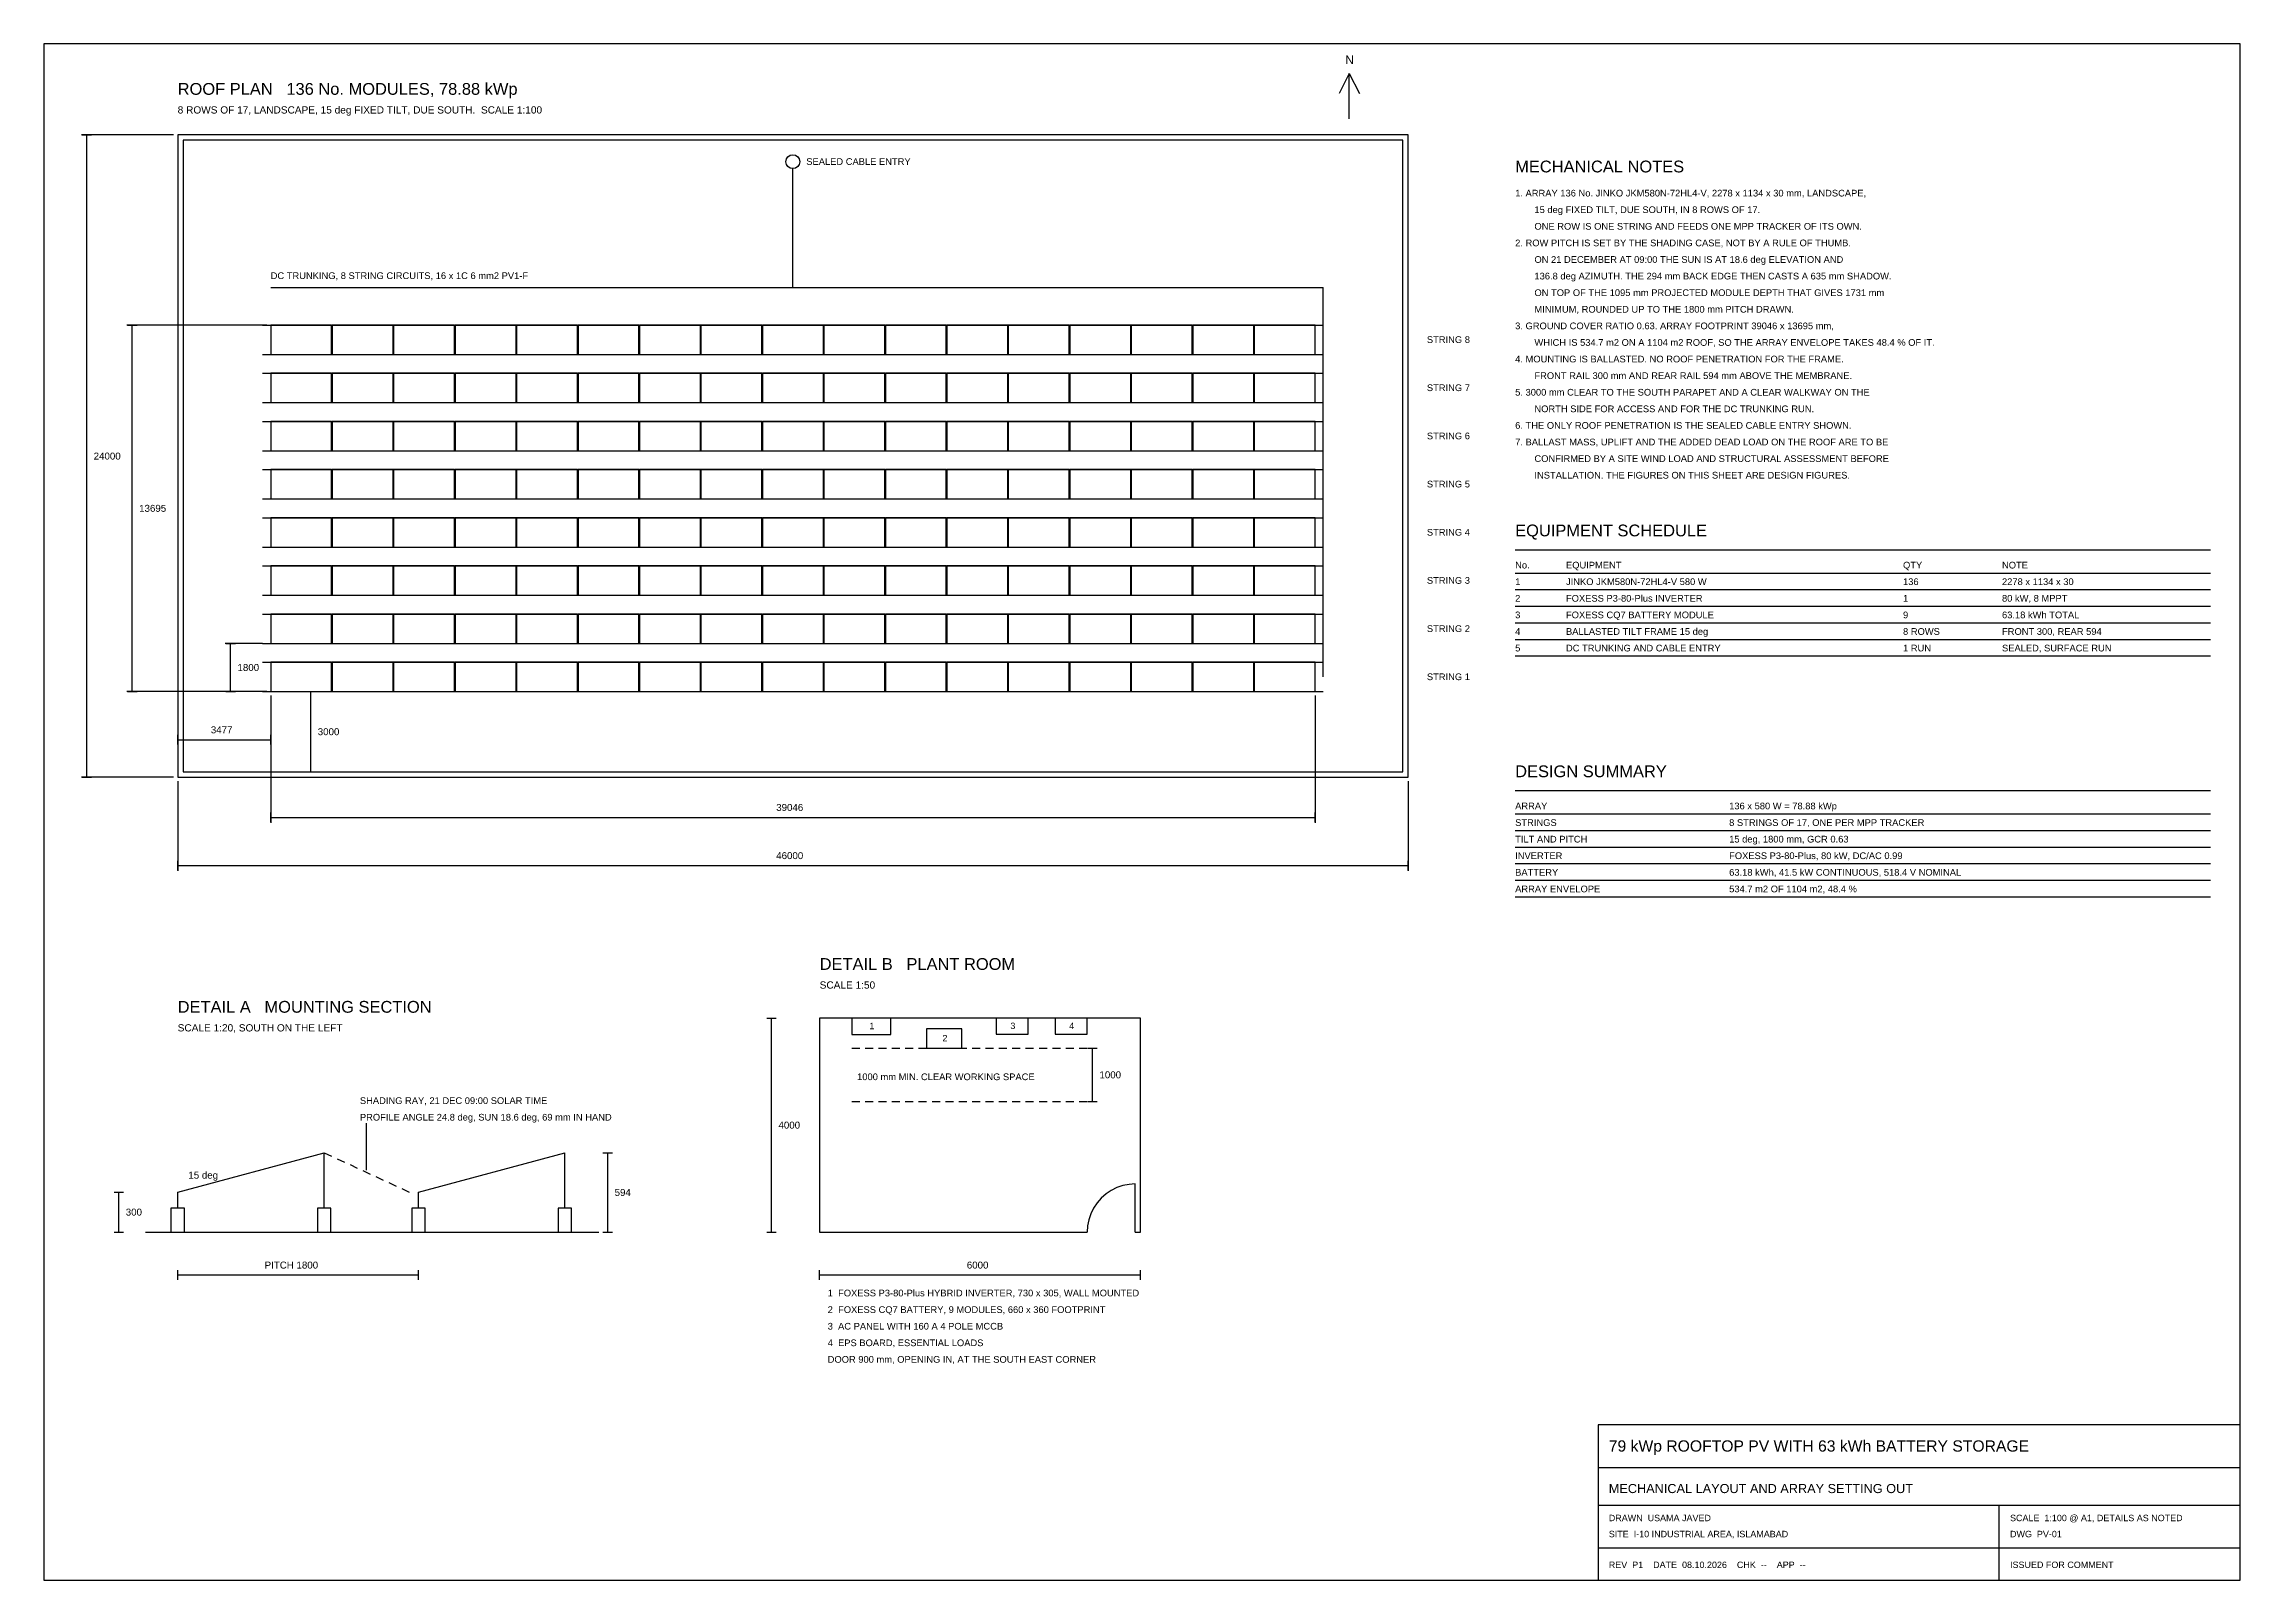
# Model space of a CAD drawing. Header units: millimetres. Extents: x 1000 to 83100, y 1000 to 58400.
import ezdxf

# ---------------------------------------------------------------- set-up
doc = ezdxf.new("R2010")
doc.units = ezdxf.units.MM
for name, color, linetype in [('00-BORDER', 7, 'Continuous'), ('01-ROOF', 7, 'Continuous'), ('02-MOUNT', 4, 'Continuous'), ('03-PV-MODULE', 5, 'Continuous'), ('06-DIMS', 2, 'Continuous'), ('07-TEXT', 7, 'Continuous'), ('08-ELEC', 1, 'Continuous'), ('09-CABLE', 3, 'Continuous'), ('11-BATTERY', 6, 'Continuous')]:
    doc.layers.add(name, color=color, linetype=linetype)
doc.styles.get("Standard").update_dxf_attribs({"font": 'arial.ttf'})

msp = doc.modelspace()

# ---------------------------------------------------------------- linework, layer by layer
at = {"layer": '00-BORDER'}
for p, q in [((83100, 58400), (1000, 58400)), ((1000, 58400), (1000, 1000)), ((83100, 1000), (83100, 58400)), ((83100, 6800), (59100, 6800)), ((59100, 6800), (59100, 1000)), ((83100, 1000), (83100, 6800)), ((59100, 5200), (83100, 5200)), ((59100, 3800), (83100, 3800)), ((74100, 1000), (74100, 3800)), ((59100, 2200), (83100, 2200)), ((1000, 1000), (83100, 1000)), ((59100, 1000), (83100, 1000))]:
    msp.add_line(p, q, dxfattribs=at)
at = {"layer": '01-ROOF'}
for p, q in [((52000, 55000), (6000, 55000)), ((6000, 55000), (6000, 31000)), ((51800, 54800), (6200, 54800)), ((6200, 54800), (6200, 31200)), ((51800, 31200), (51800, 54800)), ((52000, 31000), (52000, 55000)), ((6200, 31200), (51800, 31200)), ((6000, 31000), (52000, 31000)), ((42000, 22000), (30000, 22000)), ((30000, 22000), (30000, 14000)), ((42000, 14000), (42000, 22000)), ((41800, 14000), (41800, 15800)), ((4800, 14000), (21750, 14000)), ((30000, 14000), (40000, 14000)), ((41800, 14000), (42000, 14000))]:
    msp.add_line(p, q, dxfattribs=at)
at = {"layer": '02-MOUNT'}
for p, q in [((9177, 47895), (48823, 47895)), ((9177, 46800), (48823, 46800)), ((9177, 46095), (48823, 46095)), ((9177, 45000), (48823, 45000)), ((9177, 44295), (48823, 44295)), ((9177, 43200), (48823, 43200)), ((9177, 42495), (48823, 42495)), ((9177, 41400), (48823, 41400)), ((9177, 40695), (48823, 40695)), ((9177, 39600), (48823, 39600)), ((9177, 38895), (48823, 38895)), ((9177, 37800), (48823, 37800)), ((9177, 37095), (48823, 37095)), ((9177, 36000), (48823, 36000)), ((9177, 35295), (48823, 35295)), ((9177, 34200), (48823, 34200)), ((11475, 14900), (11475, 16970)), ((20475, 14900), (20475, 16970)), ((6250, 14900), (5750, 14900)), ((5750, 14900), (5750, 14000)), ((6000, 14900), (6000, 15500)), ((6250, 14000), (6250, 14900)), ((11725, 14900), (11225, 14900)), ((11225, 14900), (11225, 14000)), ((11725, 14000), (11725, 14900)), ((15250, 14900), (14750, 14900)), ((14750, 14900), (14750, 14000)), ((15000, 14900), (15000, 15500)), ((15250, 14000), (15250, 14900)), ((20725, 14900), (20225, 14900)), ((20225, 14900), (20225, 14000)), ((20725, 14000), (20725, 14900)), ((5750, 14000), (6250, 14000)), ((11225, 14000), (11725, 14000)), ((14750, 14000), (15250, 14000)), ((20225, 14000), (20725, 14000))]:
    msp.add_line(p, q, dxfattribs=at)
at = {"layer": '03-PV-MODULE'}
for p, q in [((11755, 47895), (9477, 47895)), ((9477, 47895), (9477, 46800)), ((11755, 46800), (11755, 47895)), ((14053, 47895), (11775, 47895)), ((11775, 47895), (11775, 46800)), ((14053, 46800), (14053, 47895)), ((16351, 47895), (14073, 47895)), ((14073, 47895), (14073, 46800)), ((16351, 46800), (16351, 47895)), ((18649, 47895), (16371, 47895)), ((16371, 47895), (16371, 46800)), ((18649, 46800), (18649, 47895)), ((20947, 47895), (18669, 47895)), ((18669, 47895), (18669, 46800)), ((20947, 46800), (20947, 47895)), ((23245, 47895), (20967, 47895)), ((20967, 47895), (20967, 46800)), ((23245, 46800), (23245, 47895)), ((25543, 47895), (23265, 47895)), ((23265, 47895), (23265, 46800)), ((25543, 46800), (25543, 47895)), ((27841, 47895), (25563, 47895)), ((25563, 47895), (25563, 46800)), ((27841, 46800), (27841, 47895)), ((30139, 47895), (27861, 47895)), ((27861, 47895), (27861, 46800)), ((30139, 46800), (30139, 47895)), ((32437, 47895), (30159, 47895)), ((30159, 47895), (30159, 46800)), ((32437, 46800), (32437, 47895)), ((34735, 47895), (32457, 47895)), ((32457, 47895), (32457, 46800)), ((34735, 46800), (34735, 47895)), ((37033, 47895), (34755, 47895)), ((34755, 47895), (34755, 46800)), ((37033, 46800), (37033, 47895)), ((39331, 47895), (37053, 47895)), ((37053, 47895), (37053, 46800)), ((39331, 46800), (39331, 47895)), ((41629, 47895), (39351, 47895)), ((39351, 47895), (39351, 46800)), ((41629, 46800), (41629, 47895)), ((43927, 47895), (41649, 47895)), ((41649, 47895), (41649, 46800)), ((43927, 46800), (43927, 47895)), ((46225, 47895), (43947, 47895)), ((43947, 47895), (43947, 46800)), ((46225, 46800), (46225, 47895)), ((48523, 47895), (46245, 47895)), ((46245, 47895), (46245, 46800)), ((48523, 46800), (48523, 47895)), ((9477, 46800), (11755, 46800)), ((11775, 46800), (14053, 46800)), ((14073, 46800), (16351, 46800)), ((16371, 46800), (18649, 46800)), ((18669, 46800), (20947, 46800)), ((20967, 46800), (23245, 46800)), ((23265, 46800), (25543, 46800)), ((25563, 46800), (27841, 46800)), ((27861, 46800), (30139, 46800)), ((30159, 46800), (32437, 46800)), ((32457, 46800), (34735, 46800)), ((34755, 46800), (37033, 46800)), ((37053, 46800), (39331, 46800)), ((39351, 46800), (41629, 46800)), ((41649, 46800), (43927, 46800)), ((43947, 46800), (46225, 46800)), ((46245, 46800), (48523, 46800)), ((11755, 46095), (9477, 46095)), ((9477, 46095), (9477, 45000)), ((11755, 45000), (11755, 46095)), ((14053, 46095), (11775, 46095)), ((11775, 46095), (11775, 45000)), ((14053, 45000), (14053, 46095)), ((16351, 46095), (14073, 46095)), ((14073, 46095), (14073, 45000)), ((16351, 45000), (16351, 46095)), ((18649, 46095), (16371, 46095)), ((16371, 46095), (16371, 45000)), ((18649, 45000), (18649, 46095)), ((20947, 46095), (18669, 46095)), ((18669, 46095), (18669, 45000)), ((20947, 45000), (20947, 46095)), ((23245, 46095), (20967, 46095)), ((20967, 46095), (20967, 45000)), ((23245, 45000), (23245, 46095)), ((25543, 46095), (23265, 46095)), ((23265, 46095), (23265, 45000)), ((25543, 45000), (25543, 46095)), ((27841, 46095), (25563, 46095)), ((25563, 46095), (25563, 45000)), ((27841, 45000), (27841, 46095)), ((30139, 46095), (27861, 46095)), ((27861, 46095), (27861, 45000)), ((30139, 45000), (30139, 46095)), ((32437, 46095), (30159, 46095)), ((30159, 46095), (30159, 45000)), ((32437, 45000), (32437, 46095)), ((34735, 46095), (32457, 46095)), ((32457, 46095), (32457, 45000)), ((34735, 45000), (34735, 46095)), ((37033, 46095), (34755, 46095)), ((34755, 46095), (34755, 45000)), ((37033, 45000), (37033, 46095)), ((39331, 46095), (37053, 46095)), ((37053, 46095), (37053, 45000)), ((39331, 45000), (39331, 46095)), ((41629, 46095), (39351, 46095)), ((39351, 46095), (39351, 45000)), ((41629, 45000), (41629, 46095)), ((43927, 46095), (41649, 46095)), ((41649, 46095), (41649, 45000)), ((43927, 45000), (43927, 46095)), ((46225, 46095), (43947, 46095)), ((43947, 46095), (43947, 45000)), ((46225, 45000), (46225, 46095)), ((48523, 46095), (46245, 46095)), ((46245, 46095), (46245, 45000)), ((48523, 45000), (48523, 46095)), ((9477, 45000), (11755, 45000)), ((11775, 45000), (14053, 45000)), ((14073, 45000), (16351, 45000)), ((16371, 45000), (18649, 45000)), ((18669, 45000), (20947, 45000)), ((20967, 45000), (23245, 45000)), ((23265, 45000), (25543, 45000)), ((25563, 45000), (27841, 45000)), ((27861, 45000), (30139, 45000)), ((30159, 45000), (32437, 45000)), ((32457, 45000), (34735, 45000)), ((34755, 45000), (37033, 45000)), ((37053, 45000), (39331, 45000)), ((39351, 45000), (41629, 45000)), ((41649, 45000), (43927, 45000)), ((43947, 45000), (46225, 45000)), ((46245, 45000), (48523, 45000)), ((11755, 44295), (9477, 44295)), ((9477, 44295), (9477, 43200)), ((11755, 43200), (11755, 44295)), ((14053, 44295), (11775, 44295)), ((11775, 44295), (11775, 43200)), ((14053, 43200), (14053, 44295)), ((16351, 44295), (14073, 44295)), ((14073, 44295), (14073, 43200)), ((16351, 43200), (16351, 44295)), ((18649, 44295), (16371, 44295)), ((16371, 44295), (16371, 43200)), ((18649, 43200), (18649, 44295)), ((20947, 44295), (18669, 44295)), ((18669, 44295), (18669, 43200)), ((20947, 43200), (20947, 44295)), ((23245, 44295), (20967, 44295)), ((20967, 44295), (20967, 43200)), ((23245, 43200), (23245, 44295)), ((25543, 44295), (23265, 44295)), ((23265, 44295), (23265, 43200)), ((25543, 43200), (25543, 44295)), ((27841, 44295), (25563, 44295)), ((25563, 44295), (25563, 43200)), ((27841, 43200), (27841, 44295)), ((30139, 44295), (27861, 44295)), ((27861, 44295), (27861, 43200)), ((30139, 43200), (30139, 44295)), ((32437, 44295), (30159, 44295)), ((30159, 44295), (30159, 43200)), ((32437, 43200), (32437, 44295)), ((34735, 44295), (32457, 44295)), ((32457, 44295), (32457, 43200)), ((34735, 43200), (34735, 44295)), ((37033, 44295), (34755, 44295)), ((34755, 44295), (34755, 43200)), ((37033, 43200), (37033, 44295)), ((39331, 44295), (37053, 44295)), ((37053, 44295), (37053, 43200)), ((39331, 43200), (39331, 44295)), ((41629, 44295), (39351, 44295)), ((39351, 44295), (39351, 43200)), ((41629, 43200), (41629, 44295)), ((43927, 44295), (41649, 44295)), ((41649, 44295), (41649, 43200)), ((43927, 43200), (43927, 44295)), ((46225, 44295), (43947, 44295)), ((43947, 44295), (43947, 43200)), ((46225, 43200), (46225, 44295)), ((48523, 44295), (46245, 44295)), ((46245, 44295), (46245, 43200)), ((48523, 43200), (48523, 44295)), ((9477, 43200), (11755, 43200)), ((11775, 43200), (14053, 43200)), ((14073, 43200), (16351, 43200)), ((16371, 43200), (18649, 43200)), ((18669, 43200), (20947, 43200)), ((20967, 43200), (23245, 43200)), ((23265, 43200), (25543, 43200)), ((25563, 43200), (27841, 43200)), ((27861, 43200), (30139, 43200)), ((30159, 43200), (32437, 43200)), ((32457, 43200), (34735, 43200)), ((34755, 43200), (37033, 43200)), ((37053, 43200), (39331, 43200)), ((39351, 43200), (41629, 43200)), ((41649, 43200), (43927, 43200)), ((43947, 43200), (46225, 43200)), ((46245, 43200), (48523, 43200)), ((11755, 42495), (9477, 42495)), ((9477, 42495), (9477, 41400)), ((11755, 41400), (11755, 42495)), ((14053, 42495), (11775, 42495)), ((11775, 42495), (11775, 41400)), ((14053, 41400), (14053, 42495)), ((16351, 42495), (14073, 42495)), ((14073, 42495), (14073, 41400)), ((16351, 41400), (16351, 42495)), ((18649, 42495), (16371, 42495)), ((16371, 42495), (16371, 41400)), ((18649, 41400), (18649, 42495)), ((20947, 42495), (18669, 42495)), ((18669, 42495), (18669, 41400)), ((20947, 41400), (20947, 42495)), ((23245, 42495), (20967, 42495)), ((20967, 42495), (20967, 41400)), ((23245, 41400), (23245, 42495)), ((25543, 42495), (23265, 42495)), ((23265, 42495), (23265, 41400)), ((25543, 41400), (25543, 42495)), ((27841, 42495), (25563, 42495)), ((25563, 42495), (25563, 41400)), ((27841, 41400), (27841, 42495)), ((30139, 42495), (27861, 42495)), ((27861, 42495), (27861, 41400)), ((30139, 41400), (30139, 42495)), ((32437, 42495), (30159, 42495)), ((30159, 42495), (30159, 41400)), ((32437, 41400), (32437, 42495)), ((34735, 42495), (32457, 42495)), ((32457, 42495), (32457, 41400)), ((34735, 41400), (34735, 42495)), ((37033, 42495), (34755, 42495)), ((34755, 42495), (34755, 41400)), ((37033, 41400), (37033, 42495)), ((39331, 42495), (37053, 42495)), ((37053, 42495), (37053, 41400)), ((39331, 41400), (39331, 42495)), ((41629, 42495), (39351, 42495)), ((39351, 42495), (39351, 41400)), ((41629, 41400), (41629, 42495)), ((43927, 42495), (41649, 42495)), ((41649, 42495), (41649, 41400)), ((43927, 41400), (43927, 42495)), ((46225, 42495), (43947, 42495)), ((43947, 42495), (43947, 41400)), ((46225, 41400), (46225, 42495)), ((48523, 42495), (46245, 42495)), ((46245, 42495), (46245, 41400)), ((48523, 41400), (48523, 42495)), ((9477, 41400), (11755, 41400)), ((11775, 41400), (14053, 41400)), ((14073, 41400), (16351, 41400)), ((16371, 41400), (18649, 41400)), ((18669, 41400), (20947, 41400)), ((20967, 41400), (23245, 41400)), ((23265, 41400), (25543, 41400)), ((25563, 41400), (27841, 41400)), ((27861, 41400), (30139, 41400)), ((30159, 41400), (32437, 41400)), ((32457, 41400), (34735, 41400)), ((34755, 41400), (37033, 41400)), ((37053, 41400), (39331, 41400)), ((39351, 41400), (41629, 41400)), ((41649, 41400), (43927, 41400)), ((43947, 41400), (46225, 41400)), ((46245, 41400), (48523, 41400)), ((11755, 40695), (9477, 40695)), ((9477, 40695), (9477, 39600)), ((11755, 39600), (11755, 40695)), ((14053, 40695), (11775, 40695)), ((11775, 40695), (11775, 39600)), ((14053, 39600), (14053, 40695)), ((16351, 40695), (14073, 40695)), ((14073, 40695), (14073, 39600)), ((16351, 39600), (16351, 40695)), ((18649, 40695), (16371, 40695)), ((16371, 40695), (16371, 39600)), ((18649, 39600), (18649, 40695)), ((20947, 40695), (18669, 40695)), ((18669, 40695), (18669, 39600)), ((20947, 39600), (20947, 40695)), ((23245, 40695), (20967, 40695)), ((20967, 40695), (20967, 39600)), ((23245, 39600), (23245, 40695)), ((25543, 40695), (23265, 40695)), ((23265, 40695), (23265, 39600)), ((25543, 39600), (25543, 40695)), ((27841, 40695), (25563, 40695)), ((25563, 40695), (25563, 39600)), ((27841, 39600), (27841, 40695)), ((30139, 40695), (27861, 40695)), ((27861, 40695), (27861, 39600)), ((30139, 39600), (30139, 40695)), ((32437, 40695), (30159, 40695)), ((30159, 40695), (30159, 39600)), ((32437, 39600), (32437, 40695)), ((34735, 40695), (32457, 40695)), ((32457, 40695), (32457, 39600)), ((34735, 39600), (34735, 40695)), ((37033, 40695), (34755, 40695)), ((34755, 40695), (34755, 39600)), ((37033, 39600), (37033, 40695)), ((39331, 40695), (37053, 40695)), ((37053, 40695), (37053, 39600)), ((39331, 39600), (39331, 40695)), ((41629, 40695), (39351, 40695)), ((39351, 40695), (39351, 39600)), ((41629, 39600), (41629, 40695)), ((43927, 40695), (41649, 40695)), ((41649, 40695), (41649, 39600)), ((43927, 39600), (43927, 40695)), ((46225, 40695), (43947, 40695)), ((43947, 40695), (43947, 39600)), ((46225, 39600), (46225, 40695)), ((48523, 40695), (46245, 40695)), ((46245, 40695), (46245, 39600)), ((48523, 39600), (48523, 40695)), ((9477, 39600), (11755, 39600)), ((11775, 39600), (14053, 39600)), ((14073, 39600), (16351, 39600)), ((16371, 39600), (18649, 39600)), ((18669, 39600), (20947, 39600)), ((20967, 39600), (23245, 39600)), ((23265, 39600), (25543, 39600)), ((25563, 39600), (27841, 39600)), ((27861, 39600), (30139, 39600)), ((30159, 39600), (32437, 39600)), ((32457, 39600), (34735, 39600)), ((34755, 39600), (37033, 39600)), ((37053, 39600), (39331, 39600)), ((39351, 39600), (41629, 39600)), ((41649, 39600), (43927, 39600)), ((43947, 39600), (46225, 39600)), ((46245, 39600), (48523, 39600)), ((11755, 38895), (9477, 38895)), ((9477, 38895), (9477, 37800)), ((11755, 37800), (11755, 38895)), ((14053, 38895), (11775, 38895)), ((11775, 38895), (11775, 37800)), ((14053, 37800), (14053, 38895)), ((16351, 38895), (14073, 38895)), ((14073, 38895), (14073, 37800)), ((16351, 37800), (16351, 38895)), ((18649, 38895), (16371, 38895)), ((16371, 38895), (16371, 37800)), ((18649, 37800), (18649, 38895)), ((20947, 38895), (18669, 38895)), ((18669, 38895), (18669, 37800)), ((20947, 37800), (20947, 38895)), ((23245, 38895), (20967, 38895)), ((20967, 38895), (20967, 37800)), ((23245, 37800), (23245, 38895)), ((25543, 38895), (23265, 38895)), ((23265, 38895), (23265, 37800)), ((25543, 37800), (25543, 38895)), ((27841, 38895), (25563, 38895)), ((25563, 38895), (25563, 37800)), ((27841, 37800), (27841, 38895)), ((30139, 38895), (27861, 38895)), ((27861, 38895), (27861, 37800)), ((30139, 37800), (30139, 38895)), ((32437, 38895), (30159, 38895)), ((30159, 38895), (30159, 37800)), ((32437, 37800), (32437, 38895)), ((34735, 38895), (32457, 38895)), ((32457, 38895), (32457, 37800)), ((34735, 37800), (34735, 38895)), ((37033, 38895), (34755, 38895)), ((34755, 38895), (34755, 37800)), ((37033, 37800), (37033, 38895)), ((39331, 38895), (37053, 38895)), ((37053, 38895), (37053, 37800)), ((39331, 37800), (39331, 38895)), ((41629, 38895), (39351, 38895)), ((39351, 38895), (39351, 37800)), ((41629, 37800), (41629, 38895)), ((43927, 38895), (41649, 38895)), ((41649, 38895), (41649, 37800)), ((43927, 37800), (43927, 38895)), ((46225, 38895), (43947, 38895)), ((43947, 38895), (43947, 37800)), ((46225, 37800), (46225, 38895)), ((48523, 38895), (46245, 38895)), ((46245, 38895), (46245, 37800)), ((48523, 37800), (48523, 38895)), ((9477, 37800), (11755, 37800)), ((11775, 37800), (14053, 37800)), ((14073, 37800), (16351, 37800)), ((16371, 37800), (18649, 37800)), ((18669, 37800), (20947, 37800)), ((20967, 37800), (23245, 37800)), ((23265, 37800), (25543, 37800)), ((25563, 37800), (27841, 37800)), ((27861, 37800), (30139, 37800)), ((30159, 37800), (32437, 37800)), ((32457, 37800), (34735, 37800)), ((34755, 37800), (37033, 37800)), ((37053, 37800), (39331, 37800)), ((39351, 37800), (41629, 37800)), ((41649, 37800), (43927, 37800)), ((43947, 37800), (46225, 37800)), ((46245, 37800), (48523, 37800)), ((11755, 37095), (9477, 37095)), ((9477, 37095), (9477, 36000)), ((11755, 36000), (11755, 37095)), ((14053, 37095), (11775, 37095)), ((11775, 37095), (11775, 36000)), ((14053, 36000), (14053, 37095)), ((16351, 37095), (14073, 37095)), ((14073, 37095), (14073, 36000)), ((16351, 36000), (16351, 37095)), ((18649, 37095), (16371, 37095)), ((16371, 37095), (16371, 36000)), ((18649, 36000), (18649, 37095)), ((20947, 37095), (18669, 37095)), ((18669, 37095), (18669, 36000)), ((20947, 36000), (20947, 37095)), ((23245, 37095), (20967, 37095)), ((20967, 37095), (20967, 36000)), ((23245, 36000), (23245, 37095)), ((25543, 37095), (23265, 37095)), ((23265, 37095), (23265, 36000)), ((25543, 36000), (25543, 37095)), ((27841, 37095), (25563, 37095)), ((25563, 37095), (25563, 36000)), ((27841, 36000), (27841, 37095)), ((30139, 37095), (27861, 37095)), ((27861, 37095), (27861, 36000)), ((30139, 36000), (30139, 37095)), ((32437, 37095), (30159, 37095)), ((30159, 37095), (30159, 36000)), ((32437, 36000), (32437, 37095)), ((34735, 37095), (32457, 37095)), ((32457, 37095), (32457, 36000)), ((34735, 36000), (34735, 37095)), ((37033, 37095), (34755, 37095)), ((34755, 37095), (34755, 36000)), ((37033, 36000), (37033, 37095)), ((39331, 37095), (37053, 37095)), ((37053, 37095), (37053, 36000)), ((39331, 36000), (39331, 37095)), ((41629, 37095), (39351, 37095)), ((39351, 37095), (39351, 36000)), ((41629, 36000), (41629, 37095)), ((43927, 37095), (41649, 37095)), ((41649, 37095), (41649, 36000)), ((43927, 36000), (43927, 37095)), ((46225, 37095), (43947, 37095)), ((43947, 37095), (43947, 36000)), ((46225, 36000), (46225, 37095)), ((48523, 37095), (46245, 37095)), ((46245, 37095), (46245, 36000)), ((48523, 36000), (48523, 37095)), ((9477, 36000), (11755, 36000)), ((11775, 36000), (14053, 36000)), ((14073, 36000), (16351, 36000)), ((16371, 36000), (18649, 36000)), ((18669, 36000), (20947, 36000)), ((20967, 36000), (23245, 36000)), ((23265, 36000), (25543, 36000)), ((25563, 36000), (27841, 36000)), ((27861, 36000), (30139, 36000)), ((30159, 36000), (32437, 36000)), ((32457, 36000), (34735, 36000)), ((34755, 36000), (37033, 36000)), ((37053, 36000), (39331, 36000)), ((39351, 36000), (41629, 36000)), ((41649, 36000), (43927, 36000)), ((43947, 36000), (46225, 36000)), ((46245, 36000), (48523, 36000)), ((11755, 35295), (9477, 35295)), ((9477, 35295), (9477, 34200)), ((11755, 34200), (11755, 35295)), ((14053, 35295), (11775, 35295)), ((11775, 35295), (11775, 34200)), ((14053, 34200), (14053, 35295)), ((16351, 35295), (14073, 35295)), ((14073, 35295), (14073, 34200)), ((16351, 34200), (16351, 35295)), ((18649, 35295), (16371, 35295)), ((16371, 35295), (16371, 34200)), ((18649, 34200), (18649, 35295)), ((20947, 35295), (18669, 35295)), ((18669, 35295), (18669, 34200)), ((20947, 34200), (20947, 35295)), ((23245, 35295), (20967, 35295)), ((20967, 35295), (20967, 34200)), ((23245, 34200), (23245, 35295)), ((25543, 35295), (23265, 35295)), ((23265, 35295), (23265, 34200)), ((25543, 34200), (25543, 35295)), ((27841, 35295), (25563, 35295)), ((25563, 35295), (25563, 34200)), ((27841, 34200), (27841, 35295)), ((30139, 35295), (27861, 35295)), ((27861, 35295), (27861, 34200)), ((30139, 34200), (30139, 35295)), ((32437, 35295), (30159, 35295)), ((30159, 35295), (30159, 34200)), ((32437, 34200), (32437, 35295)), ((34735, 35295), (32457, 35295)), ((32457, 35295), (32457, 34200)), ((34735, 34200), (34735, 35295)), ((37033, 35295), (34755, 35295)), ((34755, 35295), (34755, 34200)), ((37033, 34200), (37033, 35295)), ((39331, 35295), (37053, 35295)), ((37053, 35295), (37053, 34200)), ((39331, 34200), (39331, 35295)), ((41629, 35295), (39351, 35295)), ((39351, 35295), (39351, 34200)), ((41629, 34200), (41629, 35295)), ((43927, 35295), (41649, 35295)), ((41649, 35295), (41649, 34200)), ((43927, 34200), (43927, 35295)), ((46225, 35295), (43947, 35295)), ((43947, 35295), (43947, 34200)), ((46225, 34200), (46225, 35295)), ((48523, 35295), (46245, 35295)), ((46245, 35295), (46245, 34200)), ((48523, 34200), (48523, 35295)), ((9477, 34200), (11755, 34200)), ((11775, 34200), (14053, 34200)), ((14073, 34200), (16351, 34200)), ((16371, 34200), (18649, 34200)), ((18669, 34200), (20947, 34200)), ((20967, 34200), (23245, 34200)), ((23265, 34200), (25543, 34200)), ((25563, 34200), (27841, 34200)), ((27861, 34200), (30139, 34200)), ((30159, 34200), (32437, 34200)), ((32457, 34200), (34735, 34200)), ((34755, 34200), (37033, 34200)), ((37053, 34200), (39331, 34200)), ((39351, 34200), (41629, 34200)), ((41649, 34200), (43927, 34200)), ((43947, 34200), (46225, 34200)), ((46245, 34200), (48523, 34200)), ((6000, 15500), (11475, 16970)), ((15000, 15500), (20475, 16970))]:
    msp.add_line(p, q, dxfattribs=at)
at = {"layer": '06-DIMS'}
for p, q in [((5850, 55000), (2400, 55000)), ((2420, 55000), (2780, 55000)), ((2600, 31000), (2600, 55000)), ((9327, 47895), (4100, 47895)), ((4120, 47895), (4480, 47895)), ((4300, 34200), (4300, 47895)), ((9177, 36000), (7777, 36000)), ((7797, 36000), (8157, 36000)), ((7977, 34200), (7977, 36000)), ((9327, 34200), (4100, 34200)), ((4120, 34200), (4480, 34200)), ((7797, 34200), (8157, 34200)), ((9477, 34050), (9477, 29300)), ((9477, 34050), (9477, 32200)), ((10797, 34200), (11157, 34200)), ((10977, 31200), (10977, 34200)), ((48523, 34050), (48523, 29300)), ((6000, 32220), (6000, 32580)), ((6000, 32400), (9477, 32400)), ((9477, 32220), (9477, 32580)), ((10797, 31200), (11157, 31200)), ((5850, 31000), (2400, 31000)), ((2420, 31000), (2780, 31000)), ((6000, 30850), (6000, 27500)), ((52000, 30850), (52000, 27500)), ((9477, 29320), (9477, 29680)), ((48523, 29320), (48523, 29680)), ((9477, 29500), (48523, 29500)), ((6000, 27520), (6000, 27880)), ((6000, 27700), (52000, 27700)), ((52000, 27520), (52000, 27880)), ((28020, 22000), (28380, 22000)), ((28200, 14000), (28200, 22000)), ((31200, 20880), (31500, 20880)), ((31700, 20880), (32000, 20880)), ((32200, 20880), (32500, 20880)), ((32700, 20880), (33000, 20880)), ((33200, 20880), (33500, 20880)), ((33700, 20880), (34000, 20880)), ((34200, 20880), (34500, 20880)), ((34700, 20880), (35000, 20880)), ((35200, 20880), (35500, 20880)), ((35700, 20880), (36000, 20880)), ((36200, 20880), (36500, 20880)), ((36700, 20880), (37000, 20880)), ((37200, 20880), (37500, 20880)), ((37700, 20880), (38000, 20880)), ((38200, 20880), (38500, 20880)), ((38700, 20880), (39000, 20880)), ((39200, 20880), (39500, 20880)), ((39700, 20880), (40000, 20880)), ((40020, 20880), (40380, 20880)), ((40200, 18880), (40200, 20880)), ((13062.5, 16315), (13062.5, 18070)), ((31200, 18880), (31500, 18880)), ((31700, 18880), (32000, 18880)), ((32200, 18880), (32500, 18880)), ((32700, 18880), (33000, 18880)), ((33200, 18880), (33500, 18880)), ((33700, 18880), (34000, 18880)), ((34200, 18880), (34500, 18880)), ((34700, 18880), (35000, 18880)), ((35200, 18880), (35500, 18880)), ((35700, 18880), (36000, 18880)), ((36200, 18880), (36500, 18880)), ((36700, 18880), (37000, 18880)), ((37200, 18880), (37500, 18880)), ((37700, 18880), (38000, 18880)), ((38200, 18880), (38500, 18880)), ((38700, 18880), (39000, 18880)), ((39200, 18880), (39500, 18880)), ((39700, 18880), (40000, 18880)), ((40020, 18880), (40380, 18880)), ((11475, 16970), (11747.2, 16844)), ((11958.8, 16746), (12231, 16620)), ((12442.6, 16522), (12714.8, 16396)), ((21895, 16970), (22255, 16970)), ((22075, 14000), (22075, 16970)), ((12926.4, 16298), (13198.6, 16172)), ((13410.2, 16074), (13682.4, 15948)), ((13894, 15850), (14166.2, 15724)), ((14377.8, 15626), (14650, 15500)), ((41111.2, 15663), (40900, 15558.8)), ((41334.1, 15738.7), (41111.2, 15663)), ((41565.1, 15784.6), (41334.1, 15738.7)), ((41800, 15800), (41565.1, 15784.6)), ((3620, 15500), (3980, 15500)), ((3800, 14000), (3800, 15500)), ((40241.2, 14900), (40137, 14688.8)), ((40372, 15095.8), (40241.2, 14900)), ((40527.2, 15272.8), (40372, 15095.8)), ((40704.2, 15428), (40527.2, 15272.8)), ((40900, 15558.8), (40704.2, 15428)), ((3620, 14000), (3980, 14000)), ((21895, 14000), (22255, 14000)), ((28020, 14000), (28380, 14000)), ((40015.4, 14234.9), (40000, 14000)), ((40061.3, 14465.9), (40015.4, 14234.9)), ((40137, 14688.8), (40061.3, 14465.9)), ((6000, 12220), (6000, 12580)), ((6000, 12400), (15000, 12400)), ((15000, 12220), (15000, 12580)), ((30000, 12220), (30000, 12580)), ((30000, 12400), (42000, 12400)), ((42000, 12220), (42000, 12580))]:
    msp.add_line(p, q, dxfattribs=at)
at = {"layer": '07-TEXT'}
for p, q in [((49800, 57300), (49420, 56550)), ((49800, 55600), (49800, 57300)), ((49800, 57300), (50180, 56550))]:
    msp.add_line(p, q, dxfattribs=at)
at = {"layer": '08-ELEC'}
for p, q in [((56000, 39500), (82000, 39500)), ((56000, 38630), (82000, 38630)), ((56000, 38010), (82000, 38010)), ((56000, 37390), (82000, 37390)), ((56000, 36770), (82000, 36770)), ((56000, 36150), (82000, 36150)), ((56000, 35530), (82000, 35530)), ((56000, 30500), (82000, 30500)), ((56000, 29630), (82000, 29630)), ((56000, 29010), (82000, 29010)), ((56000, 28390), (82000, 28390)), ((56000, 27770), (82000, 27770)), ((56000, 27150), (82000, 27150)), ((56000, 26530), (82000, 26530)), ((32660, 22000), (31200, 22000)), ((31200, 22000), (31200, 21390)), ((31200, 21390), (32660, 21390)), ((32660, 21390), (32660, 22000)), ((37800, 22000), (36600, 22000)), ((36600, 22000), (36600, 21400)), ((36600, 21400), (37800, 21400)), ((37800, 21400), (37800, 22000)), ((40000, 22000), (38800, 22000)), ((38800, 22000), (38800, 21400)), ((38800, 21400), (40000, 21400)), ((40000, 21400), (40000, 22000))]:
    msp.add_line(p, q, dxfattribs=at)
at = {"layer": '09-CABLE'}
for p, q in [((29000, 49295), (29000, 53740)), ((9477, 49295), (48823, 49295)), ((48823, 34747.5), (48823, 49295))]:
    msp.add_line(p, q, dxfattribs=at)
msp.add_circle((29000, 54000), 260, dxfattribs=at)
at = {"layer": '11-BATTERY'}
for p, q in [((35320, 21600), (34000, 21600)), ((34000, 21600), (34000, 20880)), ((35320, 20880), (35320, 21600)), ((34000, 20880), (35320, 20880))]:
    msp.add_line(p, q, dxfattribs=at)

# ---------------------------------------------------------------- texts
at = {"layer": '06-DIMS'}
for s, height, p in [('24000', 260, (2860, 42870)), ('13695', 260, (4560, 40917.5)), ('1800', 260, (8237, 34970)), ('3477', 260, (7239.3, 32640)), ('3000', 260, (11237, 32570)), ('39046', 260, (28376, 29740)), ('46000', 260, (28376, 27940)), ('1000', 260, (40460, 19750)), ('SHADING RAY, 21 DEC 09:00 SOLAR TIME', 250, (12812.5, 18790)), ('PROFILE ANGLE 24.8 deg, SUN 18.6 deg, 69 mm IN HAND', 250, (12812.5, 18170)), ('4000', 260, (28460, 17870)), ('594', 260, (22335, 15355)), ('300', 260, (4060, 14620)), ('PITCH 1800', 260, (9252, 12640)), ('6000', 260, (35500.8, 12640))]:
    msp.add_text(s, height=height, dxfattribs=at).set_placement(p)
at = {"layer": '07-TEXT'}
for s, height, p in [('N', 320, (49650, 57650)), ('ROOF PLAN   136 No. MODULES, 78.88 kWp', 440, (6000, 56500)), ('8 ROWS OF 17, LANDSCAPE, 15 deg FIXED TILT, DUE SOUTH.  SCALE 1:100', 270, (6000, 55800)), ('SEALED CABLE ENTRY', 250, (29500, 53880)), ('MECHANICAL NOTES', 440, (56000, 53600)), ('1. ARRAY 136 No. JINKO JKM580N-72HL4-V, 2278 x 1134 x 30 mm, LANDSCAPE,', 250, (56000, 52700)), ('15 deg FIXED TILT, DUE SOUTH, IN 8 ROWS OF 17.', 250, (56720, 52080)), ('2. ROW PITCH IS SET BY THE SHADING CASE, NOT BY A RULE OF THUMB.', 250, (56000, 50840)), ('ONE ROW IS ONE STRING AND FEEDS ONE MPP TRACKER OF ITS OWN.', 250, (56720, 51460)), ('ON 21 DECEMBER AT 09:00 THE SUN IS AT 18.6 deg ELEVATION AND', 250, (56720, 50220)), ('DC TRUNKING, 8 STRING CIRCUITS, 16 x 1C 6 mm2 PV1-F', 250, (9477, 49615)), ('136.8 deg AZIMUTH. THE 294 mm BACK EDGE THEN CASTS A 635 mm SHADOW.', 250, (56720, 49600)), ('ON TOP OF THE 1095 mm PROJECTED MODULE DEPTH THAT GIVES 1731 mm', 250, (56720, 48980)), ('MINIMUM, ROUNDED UP TO THE 1800 mm PITCH DRAWN.', 250, (56720, 48360)), ('3. GROUND COVER RATIO 0.63. ARRAY FOOTPRINT 39046 x 13695 mm,', 250, (56000, 47740)), ('STRING 8', 250, (52700, 47227.5)), ('WHICH IS 534.7 m2 ON A 1104 m2 ROOF, SO THE ARRAY ENVELOPE TAKES 48.4 % OF IT.', 250, (56720, 47120)), ('4. MOUNTING IS BALLASTED. NO ROOF PENETRATION FOR THE FRAME.', 250, (56000, 46500)), ('FRONT RAIL 300 mm AND REAR RAIL 594 mm ABOVE THE MEMBRANE.', 250, (56720, 45880)), ('STRING 7', 250, (52700, 45427.5)), ('5. 3000 mm CLEAR TO THE SOUTH PARAPET AND A CLEAR WALKWAY ON THE', 250, (56000, 45260)), ('NORTH SIDE FOR ACCESS AND FOR THE DC TRUNKING RUN.', 250, (56720, 44640)), ('STRING 6', 250, (52700, 43627.5)), ('6. THE ONLY ROOF PENETRATION IS THE SEALED CABLE ENTRY SHOWN.', 250, (56000, 44020)), ('7. BALLAST MASS, UPLIFT AND THE ADDED DEAD LOAD ON THE ROOF ARE TO BE', 250, (56000, 43400)), ('CONFIRMED BY A SITE WIND LOAD AND STRUCTURAL ASSESSMENT BEFORE', 250, (56720, 42780)), ('STRING 5', 250, (52700, 41827.5)), ('INSTALLATION. THE FIGURES ON THIS SHEET ARE DESIGN FIGURES.', 250, (56720, 42160)), ('STRING 4', 250, (52700, 40027.5)), ('EQUIPMENT SCHEDULE', 440, (56000, 40000)), ('No.', 250, (56000, 38800)), ('EQUIPMENT', 250, (57900, 38800)), ('QTY', 250, (70500, 38800)), ('NOTE', 250, (74200, 38800)), ('STRING 3', 250, (52700, 38227.5)), ('2', 250, (56000, 37560)), ('1', 250, (56000, 38180)), ('JINKO JKM580N-72HL4-V 580 W', 250, (57900, 38180)), ('FOXESS P3-80-Plus INVERTER', 250, (57900, 37560)), ('136', 250, (70500, 38180)), ('1', 250, (70500, 37560)), ('80 kW, 8 MPPT', 250, (74200, 37560)), ('2278 x 1134 x 30', 250, (74200, 38180)), ('3', 250, (56000, 36940)), ('FOXESS CQ7 BATTERY MODULE', 250, (57900, 36940)), ('9', 250, (70500, 36940)), ('63.18 kWh TOTAL', 250, (74200, 36940)), ('STRING 2', 250, (52700, 36427.5)), ('4', 250, (56000, 36320)), ('BALLASTED TILT FRAME 15 deg', 250, (57900, 36320)), ('8 ROWS', 250, (70500, 36320)), ('FRONT 300, REAR 594', 250, (74200, 36320)), ('5', 250, (56000, 35700)), ('DC TRUNKING AND CABLE ENTRY', 250, (57900, 35700)), ('1 RUN', 250, (70500, 35700)), ('SEALED, SURFACE RUN', 250, (74200, 35700)), ('STRING 1', 250, (52700, 34627.5)), ('DESIGN SUMMARY', 440, (56000, 31000)), ('ARRAY', 250, (56000, 29800)), ('136 x 580 W = 78.88 kWp', 250, (64000, 29800)), ('TILT AND PITCH', 250, (56000, 28560)), ('STRINGS', 250, (56000, 29180)), ('8 STRINGS OF 17, ONE PER MPP TRACKER', 250, (64000, 29180)), ('15 deg, 1800 mm, GCR 0.63', 250, (64000, 28560)), ('INVERTER', 250, (56000, 27940)), ('FOXESS P3-80-Plus, 80 kW, DC/AC 0.99', 250, (64000, 27940)), ('BATTERY', 250, (56000, 27320)), ('63.18 kWh, 41.5 kW CONTINUOUS, 518.4 V NOMINAL', 250, (64000, 27320)), ('ARRAY ENVELOPE', 250, (56000, 26700)), ('534.7 m2 OF 1104 m2, 48.4 %', 250, (64000, 26700)), ('DETAIL B   PLANT ROOM', 440, (30000, 23800)), ('SCALE 1:50', 270, (30000, 23100)), ('DETAIL A   MOUNTING SECTION', 440, (6000, 22200)), ('SCALE 1:20, SOUTH ON THE LEFT', 270, (6000, 21500)), ('1', 240, (31860, 21585)), ('2', 240, (34590, 21130)), ('3', 240, (37130, 21590)), ('4', 240, (39330, 21590)), ('1000 mm MIN. CLEAR WORKING SPACE', 250, (31400, 19680)), ('15 deg', 260, (6400, 16000)), ('1  FOXESS P3-80-Plus HYBRID INVERTER, 730 x 305, WALL MOUNTED', 250, (30300, 11600)), ('2  FOXESS CQ7 BATTERY, 9 MODULES, 660 x 360 FOOTPRINT', 250, (30300, 10980)), ('4  EPS BOARD, ESSENTIAL LOADS', 250, (30300, 9740)), ('3  AC PANEL WITH 160 A 4 POLE MCCB', 250, (30300, 10360)), ('DOOR 900 mm, OPENING IN, AT THE SOUTH EAST CORNER', 250, (30300, 9120)), ('79 kWp ROOFTOP PV WITH 63 kWh BATTERY STORAGE', 420, (59500, 5800)), ('MECHANICAL LAYOUT AND ARRAY SETTING OUT', 340, (59500, 4250)), ('DRAWN  USAMA JAVED', 240, (59500, 3200)), ('SCALE  1:100 @ A1, DETAILS AS NOTED', 240, (74500, 3200)), ('SITE  I-10 INDUSTRIAL AREA, ISLAMABAD', 240, (59500, 2600)), ('DWG  PV-01', 240, (74500, 2600)), ('REV  P1    DATE  08.10.2026    CHK  --    APP  --', 240, (59500, 1450)), ('ISSUED FOR COMMENT', 240, (74500, 1450))]:
    msp.add_text(s, height=height, dxfattribs=at).set_placement(p)

doc.saveas('drawing.dxf')
